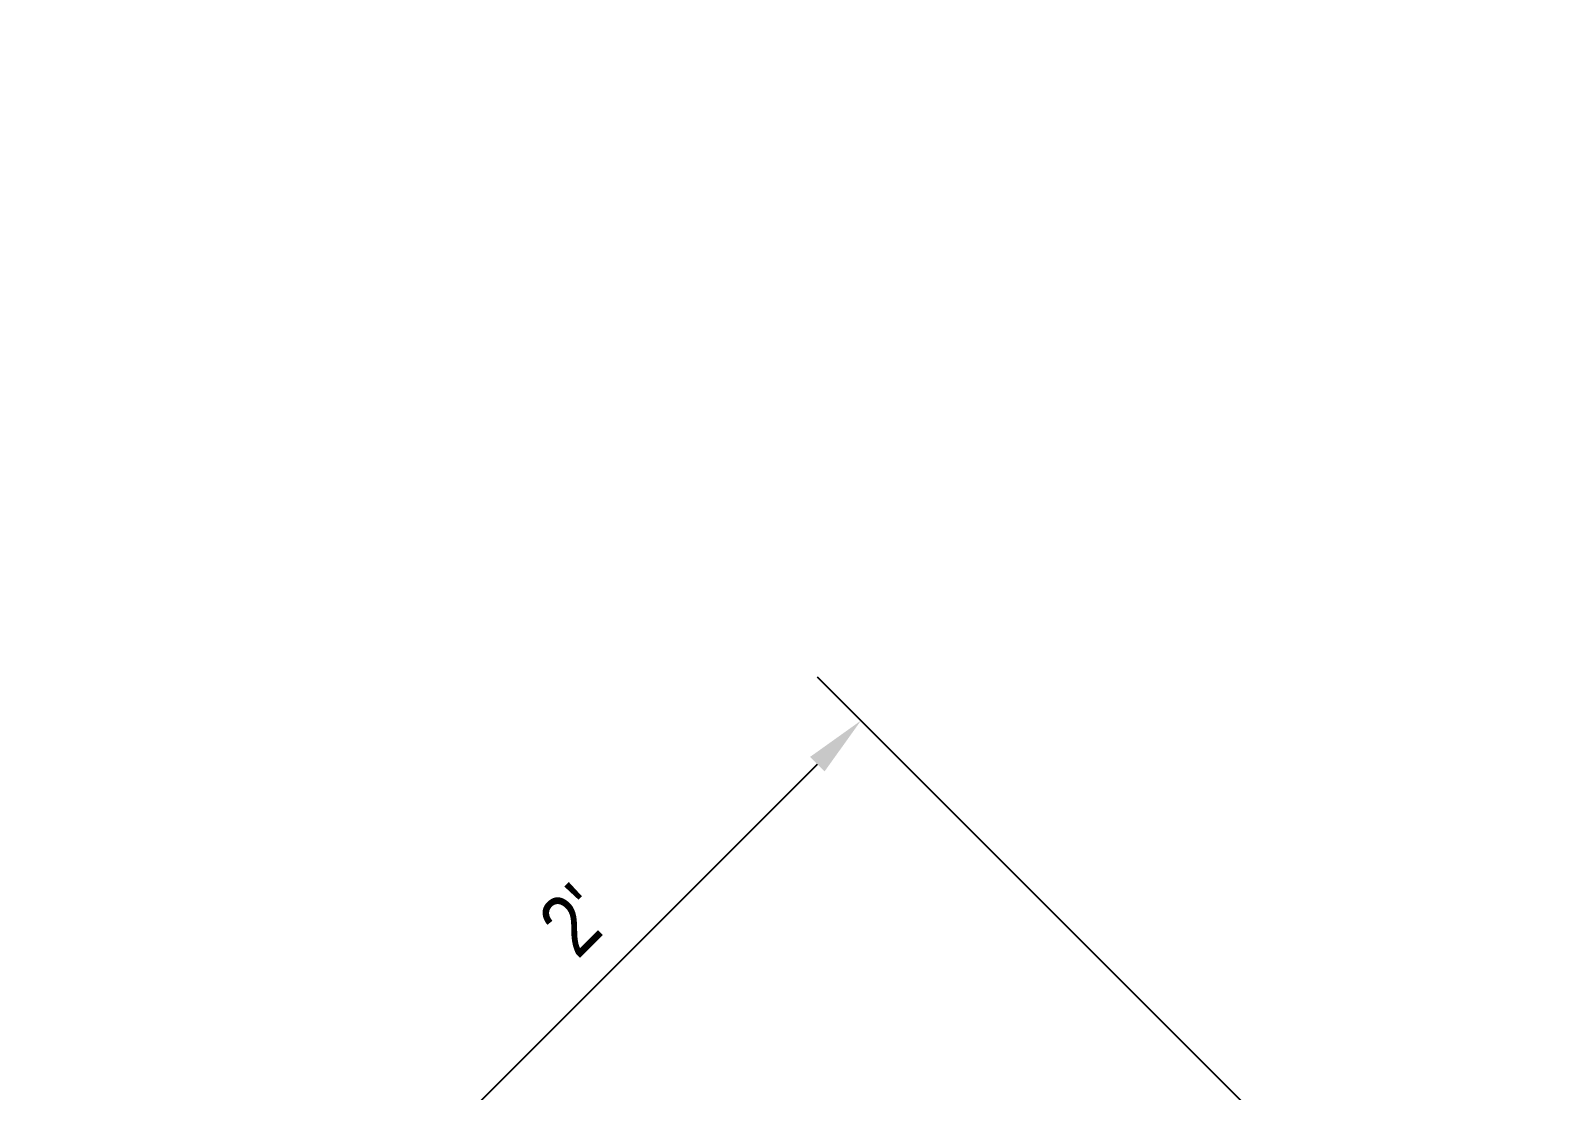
# Model space of a CAD drawing. Header units: inches. Extents: x -3859 to 7158, y 3705 to 4657.
# Drawn here: x 1253.5 to 1307.1, y 4109.3 to 4146.5 of the extents above; entities that cross this region are included whole.
import ezdxf
from ezdxf import colors
from ezdxf.entities.mleader import LeaderData, LeaderLine
from ezdxf.math import Vec2, Vec3

# ---------------------------------------------------------------- set-up
doc = ezdxf.new("R2010")
doc.units = ezdxf.units.IN
doc.header["$MEASUREMENT"] = 0
doc.layers.get('DEFPOINTS').update_dxf_attribs({"lineweight": 0})
doc.layers.add('Dimension', color=4, linetype='Continuous', lineweight=0)
doc.styles.get("Standard").update_dxf_attribs({"font": 'ARIALN.TTF'})
doc.dimstyles.get("Standard").update_dxf_attribs({"dimtxt": 0.18, "dimasz": 0.18, "dimexe": 0.18, "dimexo": 0.0625, "dimgap": 0.09, "dimtad": 1, "dimdec": 4, "dimzin": 0, "dimdsep": 46, "dimlunit": 4, "dimtxsty": 'Standard', "dimcen": 0.09, "dimadec": 0, "dimazin": 0, "dimtfac": 1, "dimtdec": 4, "dimtofl": 0, "dimtmove": 0, "dimatfit": 3, "dimfxl": 1, "dimtolj": 1, "dimtzin": 0, "dimarcsym": 0})

# ---------------------------------------------------------------- blocks, each defined once
blk = doc.blocks.new('*D110')
at = {"layer": 'DEFPOINTS', "color": 0, "transparency": 16777216}
for p in [(1282.673, 4122.288), (1302.492, 4102.469), (1285.451, 4085.428)]:
    blk.add_point(p, dxfattribs=at)
at = {"layer": 'Dimension', "color": 0, "lineweight": -2, "transparency": 16777216}
for p, q in [((1301.962, 4102.999), (1281.146, 4123.816)), ((1267.159, 4106.775), (1281.146, 4120.761)), ((1284.921, 4085.958), (1264.104, 4106.775))]:
    blk.add_line(p, q, dxfattribs=at)
at = {"layer": 'Dimension', "color": 0, "transparency": 16777216}
for points in [[(1280.891, 4121.016), (1281.4, 4120.507), (1282.673, 4122.288)], [(1266.904, 4107.029), (1267.414, 4106.52), (1265.632, 4105.247)]]:
    blk.add_solid(points, dxfattribs=at)
at = {"layer": 'Dimension', "color": 0, "transparency": 16777216, "insert": (1272.622, 4115.298), "char_height": 2.16, "attachment_point": 5, "rotation": 45}
blk.add_mtext("\\A1;2'", dxfattribs=at)

msp = doc.modelspace()

# ---------------------------------------------------------------- dimensions: what is measured, and where the dimension line sits
at = {"layer": 'Dimension'}
dim = msp.add_linear_dim(base=(1282.67294, 4122.28848), p1=(1285.45105, 4085.42782), p2=(1302.49233, 4102.46909), angle=225, dimstyle='Standard', override={"dimdec": 0}, dxfattribs=at)
dim.commit()
dim.dimension.update_dxf_attribs({"geometry": '*D110', "text_midpoint": (1272.62182, 4115.29832)})

# ---------------------------------------------------------------- leaders
ml = msp.add_multileader_mtext('Standard', dxfattribs=at)
ml.set_content("CONTROL JOINT (TYP.) EVERY 5'", color=256)
ml.set_leader_properties()
ml.build(insert=Vec2(0, 0))
ml.multileader.update_dxf_attribs({"leader_type": 2, "dogleg_length": 0.12, "arrow_head_size": 5.76, "scale": 48})
ctx = ml.context
ctx.base_point, ctx.scale, ctx.char_height, ctx.arrow_head_size, ctx.landing_gap_size, ctx.plane_origin = Vec3(890.06744, 4144.53745), 48, 2.8, 5.76, 4.32, Vec3(894.38744, 4148.93112)
notes = []
notes.append((ctx, [(0, (1, 1, 0), (884.30744, 4144.53745), (1, 0), 5.76, [(0, [(869.08356, 4135.24364)], 0, [])])]))
ctx.mtext.insert, ctx.mtext.width, ctx.mtext.flow_direction = Vec3(894.38744, 4146.34904), 51.3065525, 5
for ctx, leaders in notes:
    for number, flags, end, landing, length, lines in leaders:
        leader = LeaderData()
        leader.index, (leader.has_last_leader_line, leader.has_dogleg_vector, leader.attachment_direction) = number, flags
        leader.last_leader_point, leader.dogleg_vector, leader.dogleg_length = Vec3(end), Vec3(landing), length
        for number, points, colour, breaks in lines:
            line = LeaderLine()
            line.index, line.vertices, line.color, line.breaks = number, Vec3.list(points), colors.encode_raw_color(colour), breaks
            leader.lines.append(line)
        ctx.leaders.append(leader)

doc.saveas('drawing.dxf')
